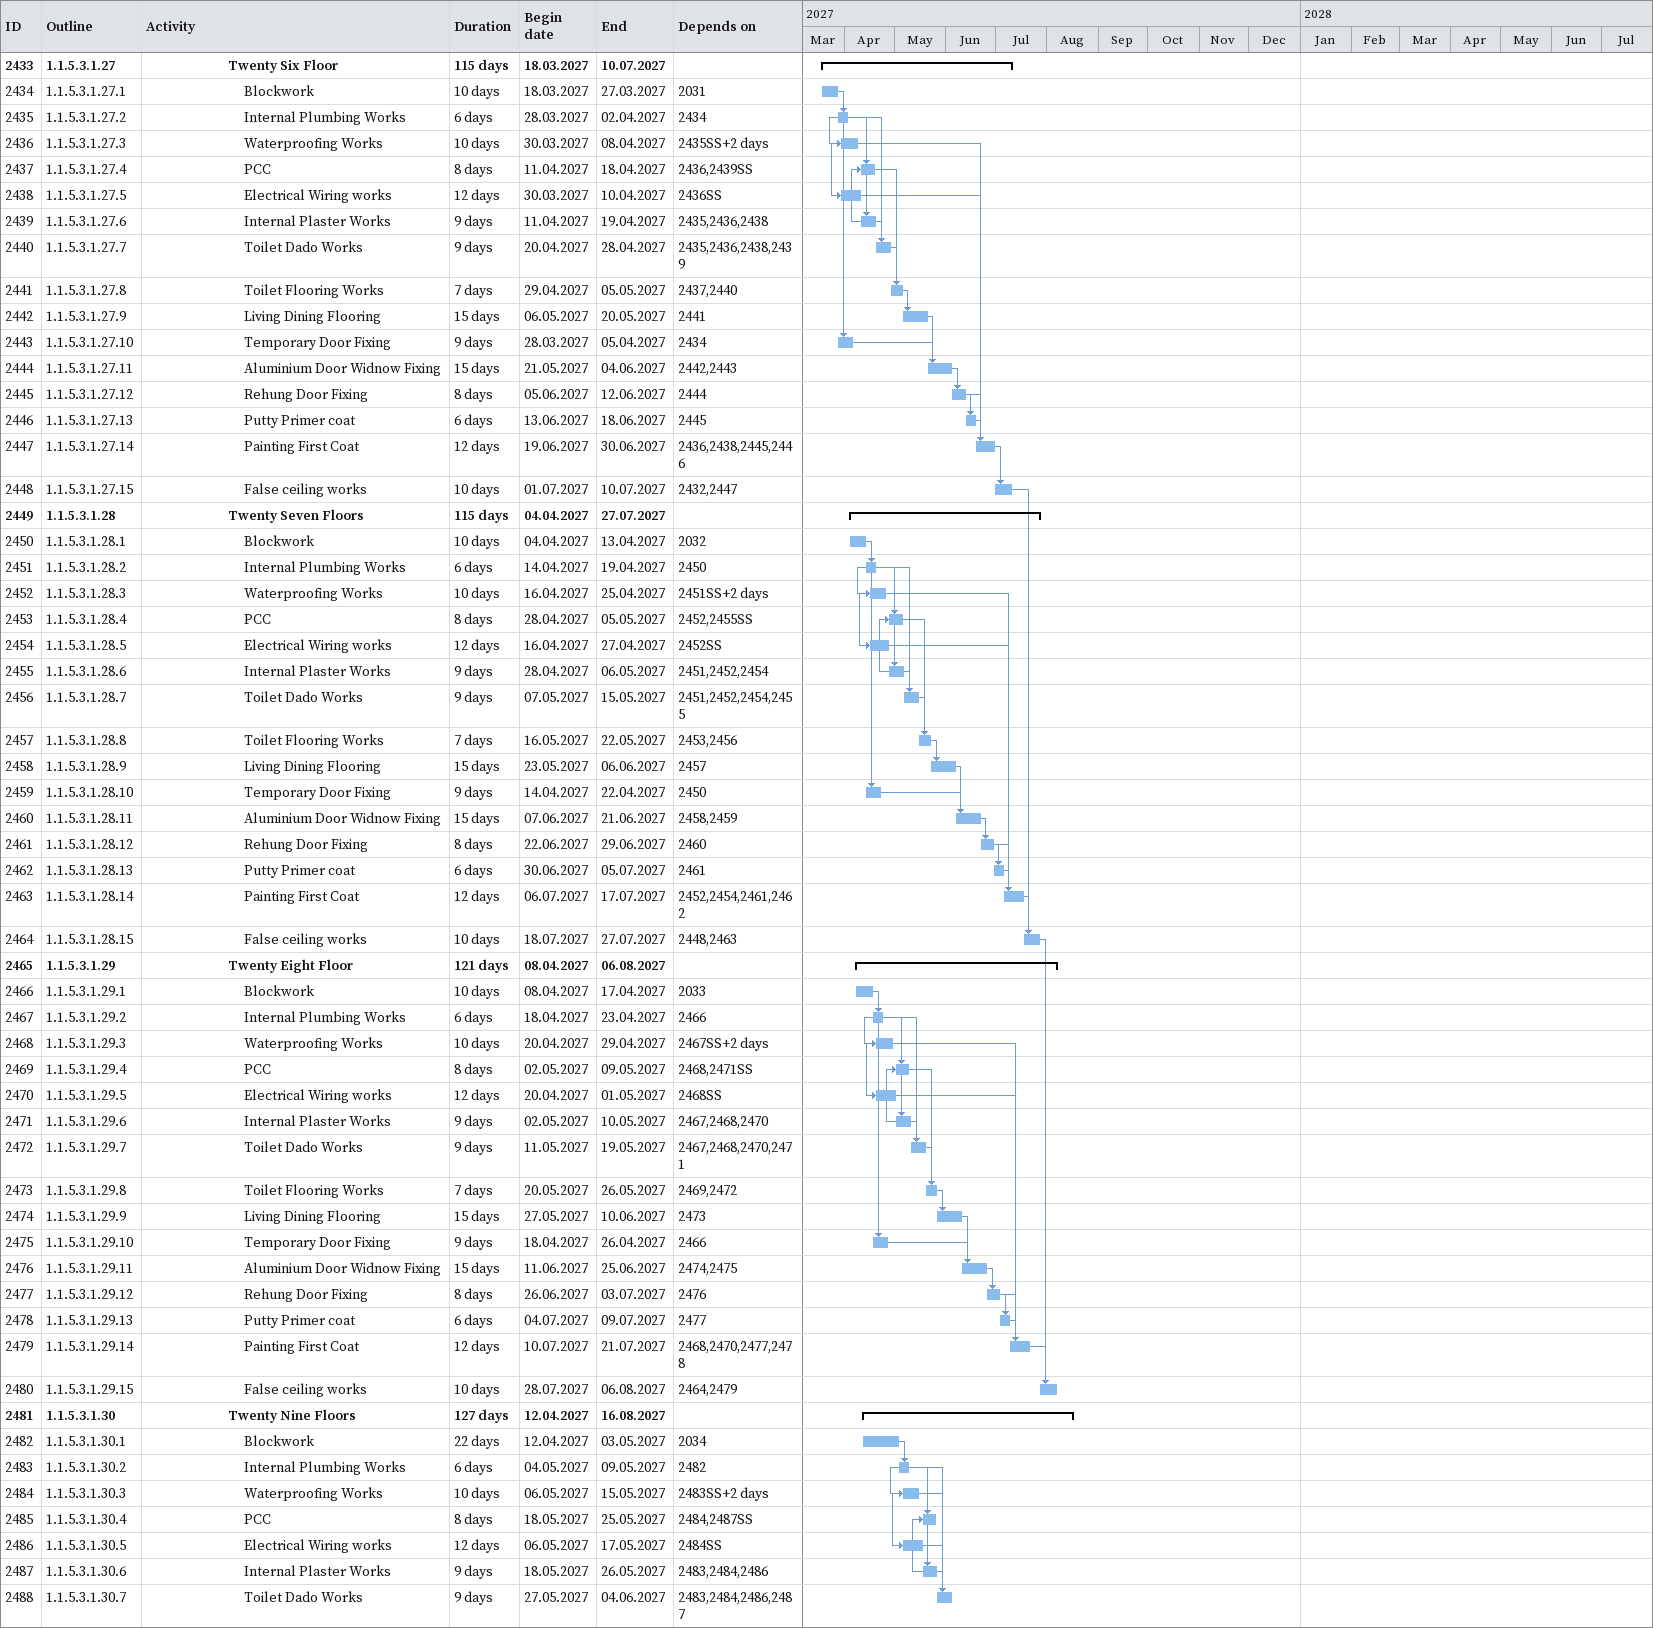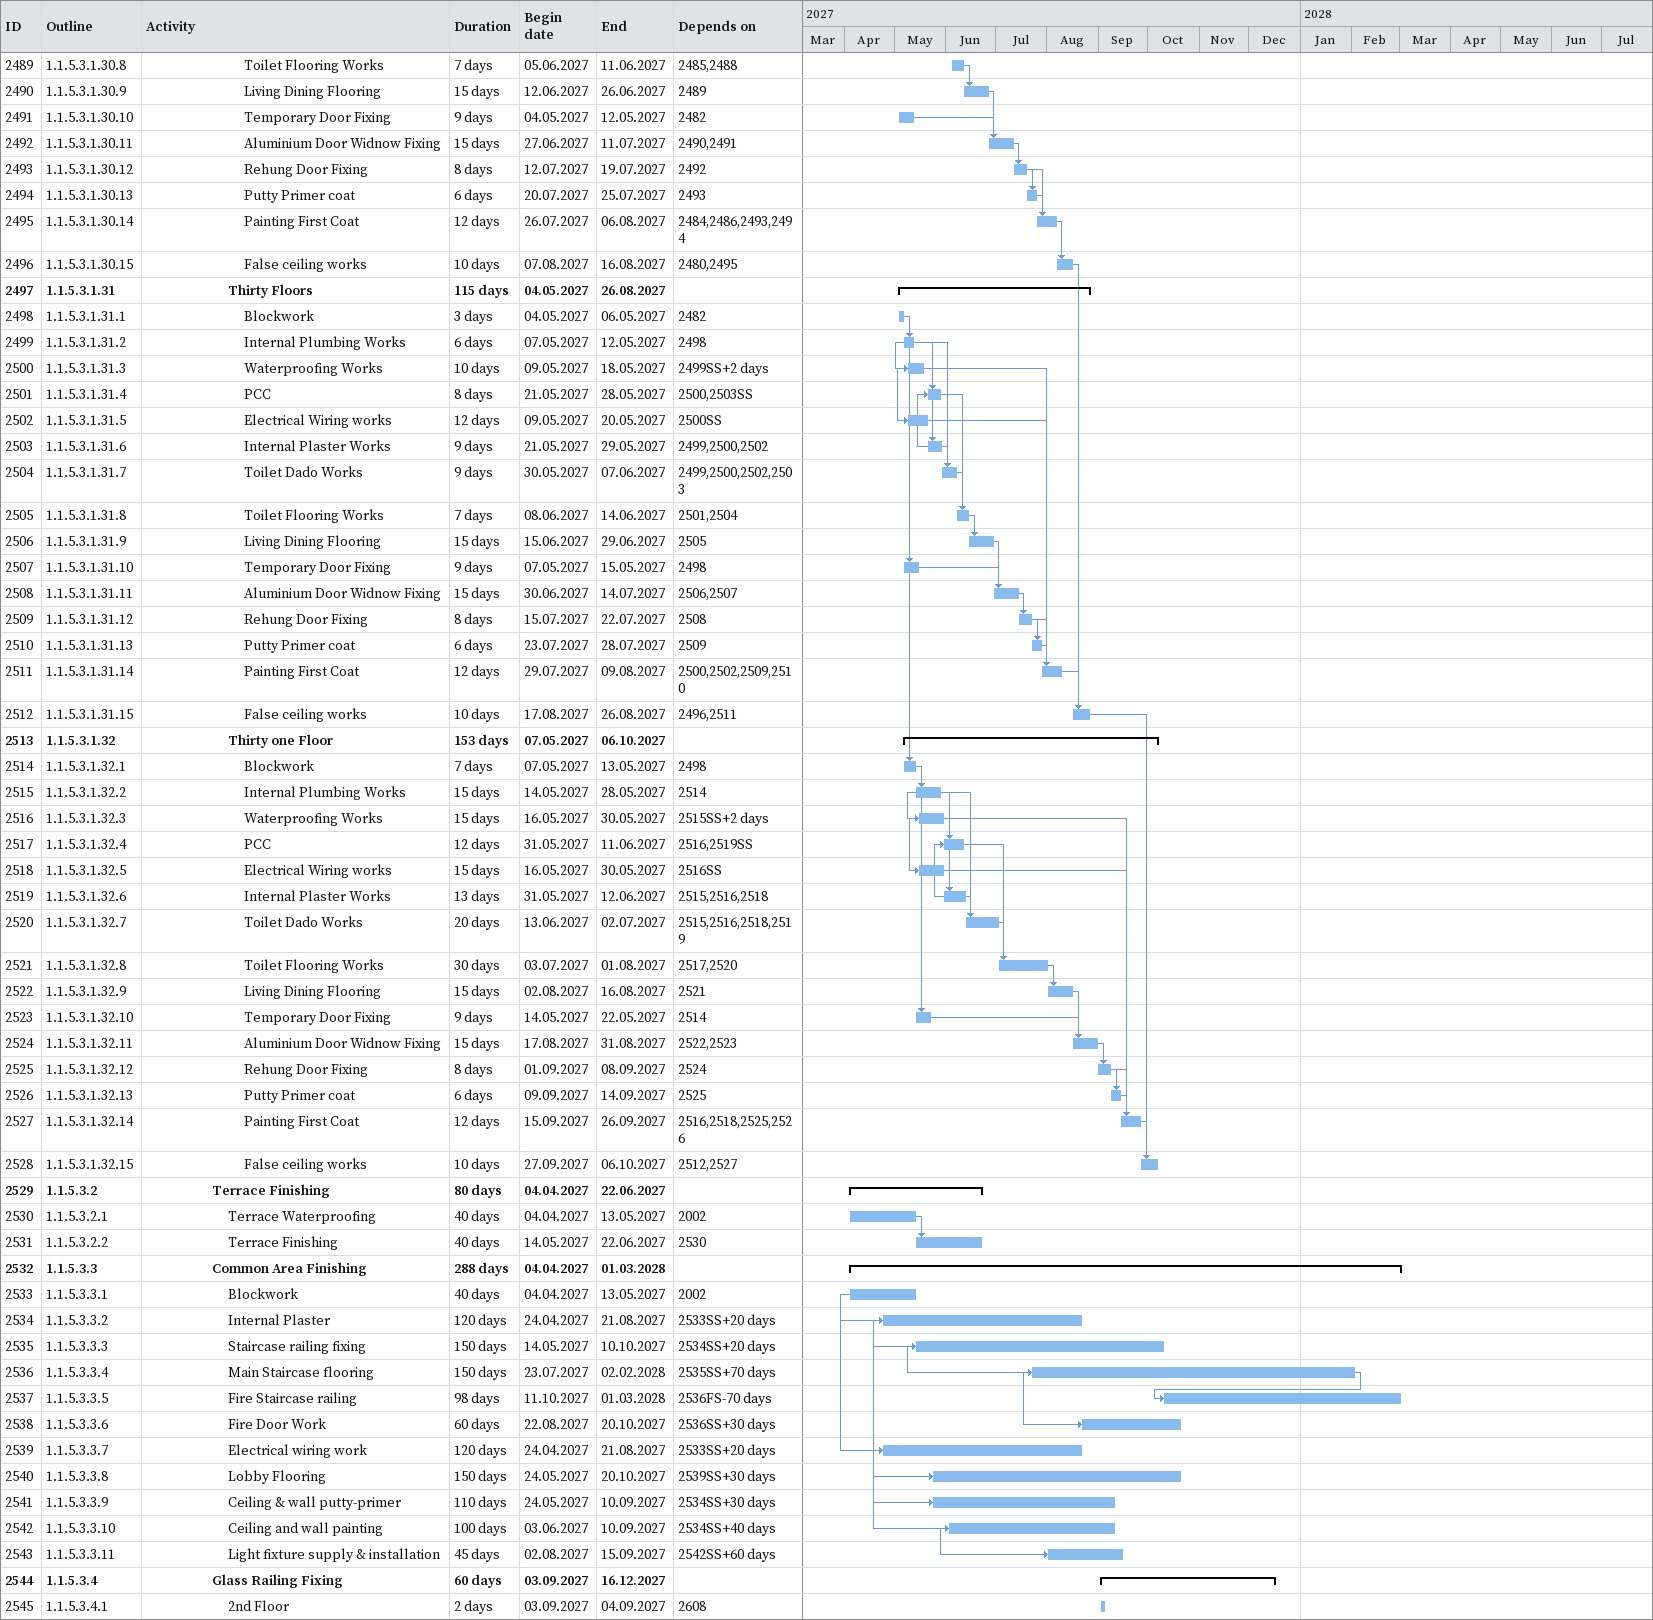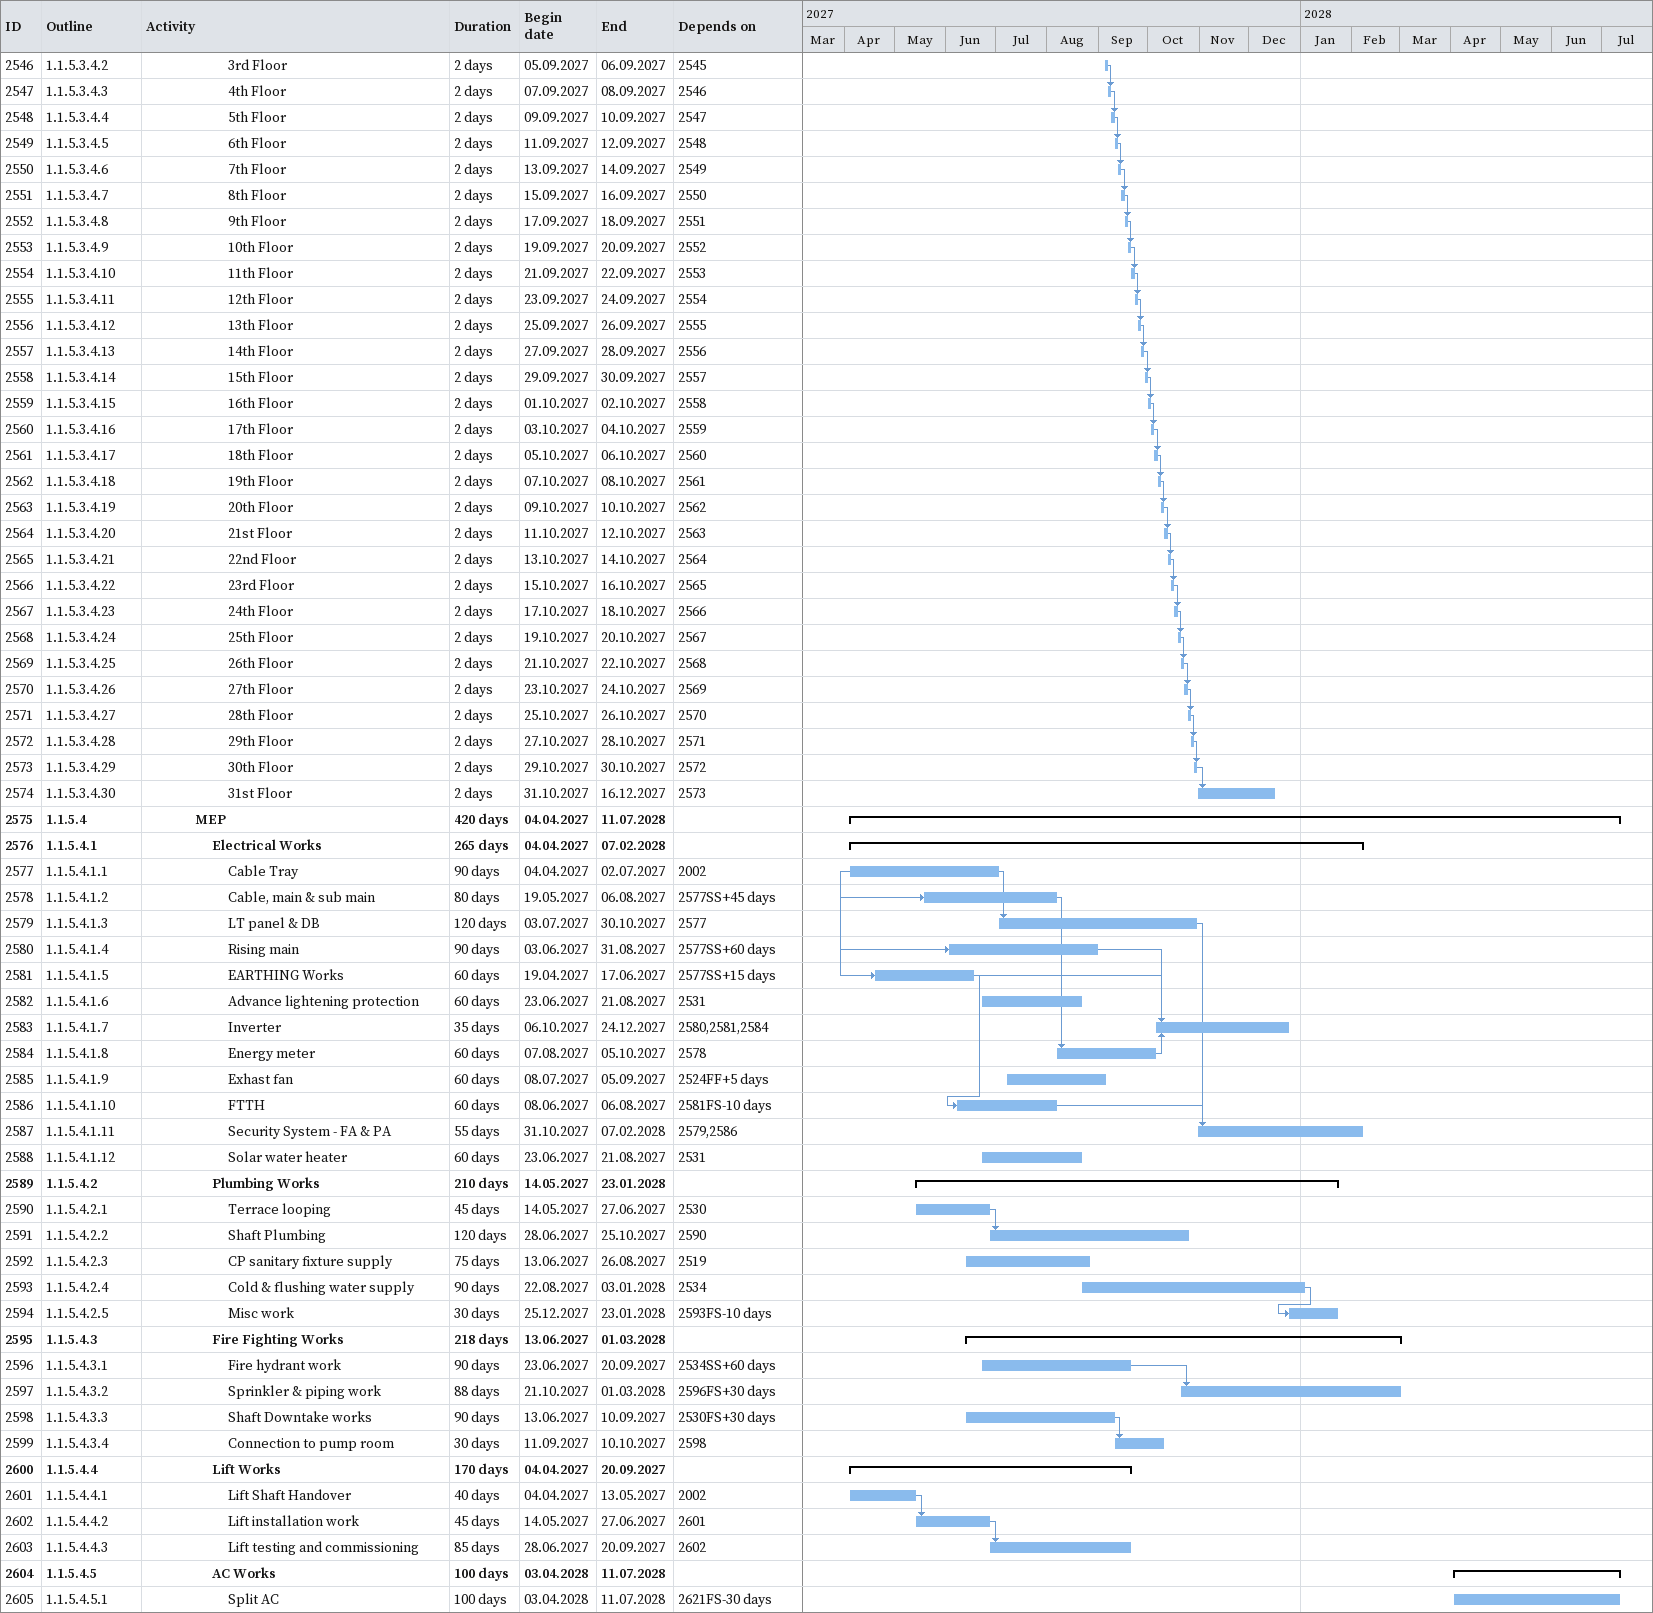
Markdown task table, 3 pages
| ID | WBS | Task | Duration | Start | Finish | Predecessors |
|---|---|---|---|---|---|---|
| 2433 | 1.1.5.3.1.27 | **Twenty Six Floor** | 115d | 2027-03-18 | 2027-07-10 |  |
| 2434 | 1.1.5.3.1.27.1 | Blockwork | 10d | 2027-03-18 | 2027-03-27 | 2031 |
| 2435 | 1.1.5.3.1.27.2 | Internal Plumbing Works | 6d | 2027-03-28 | 2027-04-02 | 2434 |
| 2436 | 1.1.5.3.1.27.3 | Waterproofing Works | 10d | 2027-03-30 | 2027-04-08 | 2435SS+2d |
| 2437 | 1.1.5.3.1.27.4 | PCC | 8d | 2027-04-11 | 2027-04-18 | 2436, 2439SS |
| 2438 | 1.1.5.3.1.27.5 | Electrical Wiring works | 12d | 2027-03-30 | 2027-04-10 | 2436SS |
| 2439 | 1.1.5.3.1.27.6 | Internal Plaster Works | 9d | 2027-04-11 | 2027-04-19 | 2435, 2436, 2438 |
| 2440 | 1.1.5.3.1.27.7 | Toilet Dado Works | 9d | 2027-04-20 | 2027-04-28 | 2435, 2436, 2438, 2439 |
| 2441 | 1.1.5.3.1.27.8 | Toilet Flooring Works | 7d | 2027-04-29 | 2027-05-05 | 2437, 2440 |
| 2442 | 1.1.5.3.1.27.9 | Living Dining Flooring | 15d | 2027-05-06 | 2027-05-20 | 2441 |
| 2443 | 1.1.5.3.1.27.10 | Temporary Door Fixing | 9d | 2027-03-28 | 2027-04-05 | 2434 |
| 2444 | 1.1.5.3.1.27.11 | Aluminium Door Widnow Fixing | 15d | 2027-05-21 | 2027-06-04 | 2442, 2443 |
| 2445 | 1.1.5.3.1.27.12 | Rehung Door Fixing | 8d | 2027-06-05 | 2027-06-12 | 2444 |
| 2446 | 1.1.5.3.1.27.13 | Putty Primer coat | 6d | 2027-06-13 | 2027-06-18 | 2445 |
| 2447 | 1.1.5.3.1.27.14 | Painting First Coat | 12d | 2027-06-19 | 2027-06-30 | 2436, 2438, 2445, 2446 |
| 2448 | 1.1.5.3.1.27.15 | False ceiling works | 10d | 2027-07-01 | 2027-07-10 | 2432, 2447 |
| 2449 | 1.1.5.3.1.28 | **Twenty Seven Floors** | 115d | 2027-04-04 | 2027-07-27 |  |
| 2450 | 1.1.5.3.1.28.1 | Blockwork | 10d | 2027-04-04 | 2027-04-13 | 2032 |
| 2451 | 1.1.5.3.1.28.2 | Internal Plumbing Works | 6d | 2027-04-14 | 2027-04-19 | 2450 |
| 2452 | 1.1.5.3.1.28.3 | Waterproofing Works | 10d | 2027-04-16 | 2027-04-25 | 2451SS+2d |
| 2453 | 1.1.5.3.1.28.4 | PCC | 8d | 2027-04-28 | 2027-05-05 | 2452, 2455SS |
| 2454 | 1.1.5.3.1.28.5 | Electrical Wiring works | 12d | 2027-04-16 | 2027-04-27 | 2452SS |
| 2455 | 1.1.5.3.1.28.6 | Internal Plaster Works | 9d | 2027-04-28 | 2027-05-06 | 2451, 2452, 2454 |
| 2456 | 1.1.5.3.1.28.7 | Toilet Dado Works | 9d | 2027-05-07 | 2027-05-15 | 2451, 2452, 2454, 2455 |
| 2457 | 1.1.5.3.1.28.8 | Toilet Flooring Works | 7d | 2027-05-16 | 2027-05-22 | 2453, 2456 |
| 2458 | 1.1.5.3.1.28.9 | Living Dining Flooring | 15d | 2027-05-23 | 2027-06-06 | 2457 |
| 2459 | 1.1.5.3.1.28.10 | Temporary Door Fixing | 9d | 2027-04-14 | 2027-04-22 | 2450 |
| 2460 | 1.1.5.3.1.28.11 | Aluminium Door Widnow Fixing | 15d | 2027-06-07 | 2027-06-21 | 2458, 2459 |
| 2461 | 1.1.5.3.1.28.12 | Rehung Door Fixing | 8d | 2027-06-22 | 2027-06-29 | 2460 |
| 2462 | 1.1.5.3.1.28.13 | Putty Primer coat | 6d | 2027-06-30 | 2027-07-05 | 2461 |
| 2463 | 1.1.5.3.1.28.14 | Painting First Coat | 12d | 2027-07-06 | 2027-07-17 | 2452, 2454, 2461, 2462 |
| 2464 | 1.1.5.3.1.28.15 | False ceiling works | 10d | 2027-07-18 | 2027-07-27 | 2448, 2463 |
| 2465 | 1.1.5.3.1.29 | **Twenty Eight Floor** | 121d | 2027-04-08 | 2027-08-06 |  |
| 2466 | 1.1.5.3.1.29.1 | Blockwork | 10d | 2027-04-08 | 2027-04-17 | 2033 |
| 2467 | 1.1.5.3.1.29.2 | Internal Plumbing Works | 6d | 2027-04-18 | 2027-04-23 | 2466 |
| 2468 | 1.1.5.3.1.29.3 | Waterproofing Works | 10d | 2027-04-20 | 2027-04-29 | 2467SS+2d |
| 2469 | 1.1.5.3.1.29.4 | PCC | 8d | 2027-05-02 | 2027-05-09 | 2468, 2471SS |
| 2470 | 1.1.5.3.1.29.5 | Electrical Wiring works | 12d | 2027-04-20 | 2027-05-01 | 2468SS |
| 2471 | 1.1.5.3.1.29.6 | Internal Plaster Works | 9d | 2027-05-02 | 2027-05-10 | 2467, 2468, 2470 |
| 2472 | 1.1.5.3.1.29.7 | Toilet Dado Works | 9d | 2027-05-11 | 2027-05-19 | 2467, 2468, 2470, 2471 |
| 2473 | 1.1.5.3.1.29.8 | Toilet Flooring Works | 7d | 2027-05-20 | 2027-05-26 | 2469, 2472 |
| 2474 | 1.1.5.3.1.29.9 | Living Dining Flooring | 15d | 2027-05-27 | 2027-06-10 | 2473 |
| 2475 | 1.1.5.3.1.29.10 | Temporary Door Fixing | 9d | 2027-04-18 | 2027-04-26 | 2466 |
| 2476 | 1.1.5.3.1.29.11 | Aluminium Door Widnow Fixing | 15d | 2027-06-11 | 2027-06-25 | 2474, 2475 |
| 2477 | 1.1.5.3.1.29.12 | Rehung Door Fixing | 8d | 2027-06-26 | 2027-07-03 | 2476 |
| 2478 | 1.1.5.3.1.29.13 | Putty Primer coat | 6d | 2027-07-04 | 2027-07-09 | 2477 |
| 2479 | 1.1.5.3.1.29.14 | Painting First Coat | 12d | 2027-07-10 | 2027-07-21 | 2468, 2470, 2477, 2478 |
| 2480 | 1.1.5.3.1.29.15 | False ceiling works | 10d | 2027-07-28 | 2027-08-06 | 2464, 2479 |
| 2481 | 1.1.5.3.1.30 | **Twenty Nine Floors** | 127d | 2027-04-12 | 2027-08-16 |  |
| 2482 | 1.1.5.3.1.30.1 | Blockwork | 22d | 2027-04-12 | 2027-05-03 | 2034 |
| 2483 | 1.1.5.3.1.30.2 | Internal Plumbing Works | 6d | 2027-05-04 | 2027-05-09 | 2482 |
| 2484 | 1.1.5.3.1.30.3 | Waterproofing Works | 10d | 2027-05-06 | 2027-05-15 | 2483SS+2d |
| 2485 | 1.1.5.3.1.30.4 | PCC | 8d | 2027-05-18 | 2027-05-25 | 2484, 2487SS |
| 2486 | 1.1.5.3.1.30.5 | Electrical Wiring works | 12d | 2027-05-06 | 2027-05-17 | 2484SS |
| 2487 | 1.1.5.3.1.30.6 | Internal Plaster Works | 9d | 2027-05-18 | 2027-05-26 | 2483, 2484, 2486 |
| 2488 | 1.1.5.3.1.30.7 | Toilet Dado Works | 9d | 2027-05-27 | 2027-06-04 | 2483, 2484, 2486, 2487 |
| 2489 | 1.1.5.3.1.30.8 | Toilet Flooring Works | 7d | 2027-06-05 | 2027-06-11 | 2485, 2488 |
| 2490 | 1.1.5.3.1.30.9 | Living Dining Flooring | 15d | 2027-06-12 | 2027-06-26 | 2489 |
| 2491 | 1.1.5.3.1.30.10 | Temporary Door Fixing | 9d | 2027-05-04 | 2027-05-12 | 2482 |
| 2492 | 1.1.5.3.1.30.11 | Aluminium Door Widnow Fixing | 15d | 2027-06-27 | 2027-07-11 | 2490, 2491 |
| 2493 | 1.1.5.3.1.30.12 | Rehung Door Fixing | 8d | 2027-07-12 | 2027-07-19 | 2492 |
| 2494 | 1.1.5.3.1.30.13 | Putty Primer coat | 6d | 2027-07-20 | 2027-07-25 | 2493 |
| 2495 | 1.1.5.3.1.30.14 | Painting First Coat | 12d | 2027-07-26 | 2027-08-06 | 2484, 2486, 2493, 2494 |
| 2496 | 1.1.5.3.1.30.15 | False ceiling works | 10d | 2027-08-07 | 2027-08-16 | 2480, 2495 |
| 2497 | 1.1.5.3.1.31 | **Thirty Floors** | 115d | 2027-05-04 | 2027-08-26 |  |
| 2498 | 1.1.5.3.1.31.1 | Blockwork | 3d | 2027-05-04 | 2027-05-06 | 2482 |
| 2499 | 1.1.5.3.1.31.2 | Internal Plumbing Works | 6d | 2027-05-07 | 2027-05-12 | 2498 |
| 2500 | 1.1.5.3.1.31.3 | Waterproofing Works | 10d | 2027-05-09 | 2027-05-18 | 2499SS+2d |
| 2501 | 1.1.5.3.1.31.4 | PCC | 8d | 2027-05-21 | 2027-05-28 | 2500, 2503SS |
| 2502 | 1.1.5.3.1.31.5 | Electrical Wiring works | 12d | 2027-05-09 | 2027-05-20 | 2500SS |
| 2503 | 1.1.5.3.1.31.6 | Internal Plaster Works | 9d | 2027-05-21 | 2027-05-29 | 2499, 2500, 2502 |
| 2504 | 1.1.5.3.1.31.7 | Toilet Dado Works | 9d | 2027-05-30 | 2027-06-07 | 2499, 2500, 2502, 2503 |
| 2505 | 1.1.5.3.1.31.8 | Toilet Flooring Works | 7d | 2027-06-08 | 2027-06-14 | 2501, 2504 |
| 2506 | 1.1.5.3.1.31.9 | Living Dining Flooring | 15d | 2027-06-15 | 2027-06-29 | 2505 |
| 2507 | 1.1.5.3.1.31.10 | Temporary Door Fixing | 9d | 2027-05-07 | 2027-05-15 | 2498 |
| 2508 | 1.1.5.3.1.31.11 | Aluminium Door Widnow Fixing | 15d | 2027-06-30 | 2027-07-14 | 2506, 2507 |
| 2509 | 1.1.5.3.1.31.12 | Rehung Door Fixing | 8d | 2027-07-15 | 2027-07-22 | 2508 |
| 2510 | 1.1.5.3.1.31.13 | Putty Primer coat | 6d | 2027-07-23 | 2027-07-28 | 2509 |
| 2511 | 1.1.5.3.1.31.14 | Painting First Coat | 12d | 2027-07-29 | 2027-08-09 | 2500, 2502, 2509, 2510 |
| 2512 | 1.1.5.3.1.31.15 | False ceiling works | 10d | 2027-08-17 | 2027-08-26 | 2496, 2511 |
| 2513 | 1.1.5.3.1.32 | **Thirty one Floor** | 153d | 2027-05-07 | 2027-10-06 |  |
| 2514 | 1.1.5.3.1.32.1 | Blockwork | 7d | 2027-05-07 | 2027-05-13 | 2498 |
| 2515 | 1.1.5.3.1.32.2 | Internal Plumbing Works | 15d | 2027-05-14 | 2027-05-28 | 2514 |
| 2516 | 1.1.5.3.1.32.3 | Waterproofing Works | 15d | 2027-05-16 | 2027-05-30 | 2515SS+2d |
| 2517 | 1.1.5.3.1.32.4 | PCC | 12d | 2027-05-31 | 2027-06-11 | 2516, 2519SS |
| 2518 | 1.1.5.3.1.32.5 | Electrical Wiring works | 15d | 2027-05-16 | 2027-05-30 | 2516SS |
| 2519 | 1.1.5.3.1.32.6 | Internal Plaster Works | 13d | 2027-05-31 | 2027-06-12 | 2515, 2516, 2518 |
| 2520 | 1.1.5.3.1.32.7 | Toilet Dado Works | 20d | 2027-06-13 | 2027-07-02 | 2515, 2516, 2518, 2519 |
| 2521 | 1.1.5.3.1.32.8 | Toilet Flooring Works | 30d | 2027-07-03 | 2027-08-01 | 2517, 2520 |
| 2522 | 1.1.5.3.1.32.9 | Living Dining Flooring | 15d | 2027-08-02 | 2027-08-16 | 2521 |
| 2523 | 1.1.5.3.1.32.10 | Temporary Door Fixing | 9d | 2027-05-14 | 2027-05-22 | 2514 |
| 2524 | 1.1.5.3.1.32.11 | Aluminium Door Widnow Fixing | 15d | 2027-08-17 | 2027-08-31 | 2522, 2523 |
| 2525 | 1.1.5.3.1.32.12 | Rehung Door Fixing | 8d | 2027-09-01 | 2027-09-08 | 2524 |
| 2526 | 1.1.5.3.1.32.13 | Putty Primer coat | 6d | 2027-09-09 | 2027-09-14 | 2525 |
| 2527 | 1.1.5.3.1.32.14 | Painting First Coat | 12d | 2027-09-15 | 2027-09-26 | 2516, 2518, 2525, 2526 |
| 2528 | 1.1.5.3.1.32.15 | False ceiling works | 10d | 2027-09-27 | 2027-10-06 | 2512, 2527 |
| 2529 | 1.1.5.3.2 | **Terrace Finishing** | 80d | 2027-04-04 | 2027-06-22 |  |
| 2530 | 1.1.5.3.2.1 | Terrace Waterproofing | 40d | 2027-04-04 | 2027-05-13 | 2002 |
| 2531 | 1.1.5.3.2.2 | Terrace Finishing | 40d | 2027-05-14 | 2027-06-22 | 2530 |
| 2532 | 1.1.5.3.3 | **Common Area Finishing** | 288d | 2027-04-04 | 2028-03-01 |  |
| 2533 | 1.1.5.3.3.1 | Blockwork | 40d | 2027-04-04 | 2027-05-13 | 2002 |
| 2534 | 1.1.5.3.3.2 | Internal Plaster | 120d | 2027-04-24 | 2027-08-21 | 2533SS+20d |
| 2535 | 1.1.5.3.3.3 | Staircase railing fixing | 150d | 2027-05-14 | 2027-10-10 | 2534SS+20d |
| 2536 | 1.1.5.3.3.4 | Main Staircase flooring | 150d | 2027-07-23 | 2028-02-02 | 2535SS+70d |
| 2537 | 1.1.5.3.3.5 | Fire Staircase railing | 98d | 2027-10-11 | 2028-03-01 | 2536FS-70d |
| 2538 | 1.1.5.3.3.6 | Fire Door Work | 60d | 2027-08-22 | 2027-10-20 | 2536SS+30d |
| 2539 | 1.1.5.3.3.7 | Electrical wiring work | 120d | 2027-04-24 | 2027-08-21 | 2533SS+20d |
| 2540 | 1.1.5.3.3.8 | Lobby Flooring | 150d | 2027-05-24 | 2027-10-20 | 2539SS+30d |
| 2541 | 1.1.5.3.3.9 | Ceiling & wall putty-primer | 110d | 2027-05-24 | 2027-09-10 | 2534SS+30d |
| 2542 | 1.1.5.3.3.10 | Ceiling and wall painting | 100d | 2027-06-03 | 2027-09-10 | 2534SS+40d |
| 2543 | 1.1.5.3.3.11 | Light fixture supply & installation | 45d | 2027-08-02 | 2027-09-15 | 2542SS+60d |
| 2544 | 1.1.5.3.4 | **Glass Railing Fixing** | 60d | 2027-09-03 | 2027-12-16 |  |
| 2545 | 1.1.5.3.4.1 | 2nd Floor | 2d | 2027-09-03 | 2027-09-04 | 2608 |
| 2546 | 1.1.5.3.4.2 | 3rd Floor | 2d | 2027-09-05 | 2027-09-06 | 2545 |
| 2547 | 1.1.5.3.4.3 | 4th Floor | 2d | 2027-09-07 | 2027-09-08 | 2546 |
| 2548 | 1.1.5.3.4.4 | 5th Floor | 2d | 2027-09-09 | 2027-09-10 | 2547 |
| 2549 | 1.1.5.3.4.5 | 6th Floor | 2d | 2027-09-11 | 2027-09-12 | 2548 |
| 2550 | 1.1.5.3.4.6 | 7th Floor | 2d | 2027-09-13 | 2027-09-14 | 2549 |
| 2551 | 1.1.5.3.4.7 | 8th Floor | 2d | 2027-09-15 | 2027-09-16 | 2550 |
| 2552 | 1.1.5.3.4.8 | 9th Floor | 2d | 2027-09-17 | 2027-09-18 | 2551 |
| 2553 | 1.1.5.3.4.9 | 10th Floor | 2d | 2027-09-19 | 2027-09-20 | 2552 |
| 2554 | 1.1.5.3.4.10 | 11th Floor | 2d | 2027-09-21 | 2027-09-22 | 2553 |
| 2555 | 1.1.5.3.4.11 | 12th Floor | 2d | 2027-09-23 | 2027-09-24 | 2554 |
| 2556 | 1.1.5.3.4.12 | 13th Floor | 2d | 2027-09-25 | 2027-09-26 | 2555 |
| 2557 | 1.1.5.3.4.13 | 14th Floor | 2d | 2027-09-27 | 2027-09-28 | 2556 |
| 2558 | 1.1.5.3.4.14 | 15th Floor | 2d | 2027-09-29 | 2027-09-30 | 2557 |
| 2559 | 1.1.5.3.4.15 | 16th Floor | 2d | 2027-10-01 | 2027-10-02 | 2558 |
| 2560 | 1.1.5.3.4.16 | 17th Floor | 2d | 2027-10-03 | 2027-10-04 | 2559 |
| 2561 | 1.1.5.3.4.17 | 18th Floor | 2d | 2027-10-05 | 2027-10-06 | 2560 |
| 2562 | 1.1.5.3.4.18 | 19th Floor | 2d | 2027-10-07 | 2027-10-08 | 2561 |
| 2563 | 1.1.5.3.4.19 | 20th Floor | 2d | 2027-10-09 | 2027-10-10 | 2562 |
| 2564 | 1.1.5.3.4.20 | 21st Floor | 2d | 2027-10-11 | 2027-10-12 | 2563 |
| 2565 | 1.1.5.3.4.21 | 22nd Floor | 2d | 2027-10-13 | 2027-10-14 | 2564 |
| 2566 | 1.1.5.3.4.22 | 23rd Floor | 2d | 2027-10-15 | 2027-10-16 | 2565 |
| 2567 | 1.1.5.3.4.23 | 24th Floor | 2d | 2027-10-17 | 2027-10-18 | 2566 |
| 2568 | 1.1.5.3.4.24 | 25th Floor | 2d | 2027-10-19 | 2027-10-20 | 2567 |
| 2569 | 1.1.5.3.4.25 | 26th Floor | 2d | 2027-10-21 | 2027-10-22 | 2568 |
| 2570 | 1.1.5.3.4.26 | 27th Floor | 2d | 2027-10-23 | 2027-10-24 | 2569 |
| 2571 | 1.1.5.3.4.27 | 28th Floor | 2d | 2027-10-25 | 2027-10-26 | 2570 |
| 2572 | 1.1.5.3.4.28 | 29th Floor | 2d | 2027-10-27 | 2027-10-28 | 2571 |
| 2573 | 1.1.5.3.4.29 | 30th Floor | 2d | 2027-10-29 | 2027-10-30 | 2572 |
| 2574 | 1.1.5.3.4.30 | 31st Floor | 2d | 2027-10-31 | 2027-12-16 | 2573 |
| 2575 | 1.1.5.4 | **MEP** | 420d | 2027-04-04 | 2028-07-11 |  |
| 2576 | 1.1.5.4.1 | **Electrical Works** | 265d | 2027-04-04 | 2028-02-07 |  |
| 2577 | 1.1.5.4.1.1 | Cable Tray | 90d | 2027-04-04 | 2027-07-02 | 2002 |
| 2578 | 1.1.5.4.1.2 | Cable, main & sub main | 80d | 2027-05-19 | 2027-08-06 | 2577SS+45d |
| 2579 | 1.1.5.4.1.3 | LT panel & DB | 120d | 2027-07-03 | 2027-10-30 | 2577 |
| 2580 | 1.1.5.4.1.4 | Rising main | 90d | 2027-06-03 | 2027-08-31 | 2577SS+60d |
| 2581 | 1.1.5.4.1.5 | EARTHING Works | 60d | 2027-04-19 | 2027-06-17 | 2577SS+15d |
| 2582 | 1.1.5.4.1.6 | Advance lightening protection | 60d | 2027-06-23 | 2027-08-21 | 2531 |
| 2583 | 1.1.5.4.1.7 | Inverter | 35d | 2027-10-06 | 2027-12-24 | 2580, 2581, 2584 |
| 2584 | 1.1.5.4.1.8 | Energy meter | 60d | 2027-08-07 | 2027-10-05 | 2578 |
| 2585 | 1.1.5.4.1.9 | Exhast fan | 60d | 2027-07-08 | 2027-09-05 | 2524FF+5d |
| 2586 | 1.1.5.4.1.10 | FTTH | 60d | 2027-06-08 | 2027-08-06 | 2581FS-10d |
| 2587 | 1.1.5.4.1.11 | Security System - FA & PA | 55d | 2027-10-31 | 2028-02-07 | 2579, 2586 |
| 2588 | 1.1.5.4.1.12 | Solar water heater | 60d | 2027-06-23 | 2027-08-21 | 2531 |
| 2589 | 1.1.5.4.2 | **Plumbing Works** | 210d | 2027-05-14 | 2028-01-23 |  |
| 2590 | 1.1.5.4.2.1 | Terrace looping | 45d | 2027-05-14 | 2027-06-27 | 2530 |
| 2591 | 1.1.5.4.2.2 | Shaft Plumbing | 120d | 2027-06-28 | 2027-10-25 | 2590 |
| 2592 | 1.1.5.4.2.3 | CP sanitary fixture supply | 75d | 2027-06-13 | 2027-08-26 | 2519 |
| 2593 | 1.1.5.4.2.4 | Cold & flushing water supply | 90d | 2027-08-22 | 2028-01-03 | 2534 |
| 2594 | 1.1.5.4.2.5 | Misc work | 30d | 2027-12-25 | 2028-01-23 | 2593FS-10d |
| 2595 | 1.1.5.4.3 | **Fire Fighting Works** | 218d | 2027-06-13 | 2028-03-01 |  |
| 2596 | 1.1.5.4.3.1 | Fire hydrant work | 90d | 2027-06-23 | 2027-09-20 | 2534SS+60d |
| 2597 | 1.1.5.4.3.2 | Sprinkler & piping work | 88d | 2027-10-21 | 2028-03-01 | 2596FS+30d |
| 2598 | 1.1.5.4.3.3 | Shaft Downtake works | 90d | 2027-06-13 | 2027-09-10 | 2530FS+30d |
| 2599 | 1.1.5.4.3.4 | Connection to pump room | 30d | 2027-09-11 | 2027-10-10 | 2598 |
| 2600 | 1.1.5.4.4 | **Lift Works** | 170d | 2027-04-04 | 2027-09-20 |  |
| 2601 | 1.1.5.4.4.1 | Lift Shaft Handover | 40d | 2027-04-04 | 2027-05-13 | 2002 |
| 2602 | 1.1.5.4.4.2 | Lift installation work | 45d | 2027-05-14 | 2027-06-27 | 2601 |
| 2603 | 1.1.5.4.4.3 | Lift testing and commissioning | 85d | 2027-06-28 | 2027-09-20 | 2602 |
| 2604 | 1.1.5.4.5 | **AC Works** | 100d | 2028-04-03 | 2028-07-11 |  |
| 2605 | 1.1.5.4.5.1 | Split AC | 100d | 2028-04-03 | 2028-07-11 | 2621FS-30d |
